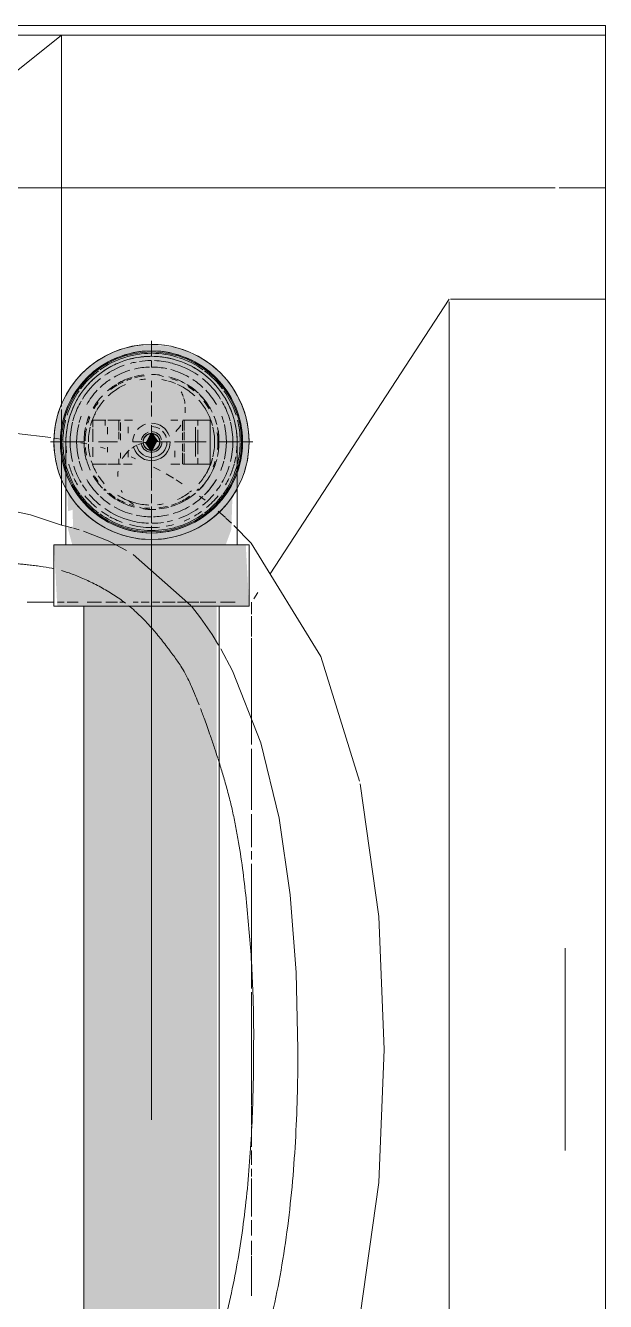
# Model space of a CAD drawing. Header units: millimetres. Extents: x -4000 to 187956, y -58990 to 162485.
# Drawn here: x 12118.9 to 12262.2, y 139237.7 to 139553 of the extents above; entities that cross this region are included whole.
import ezdxf

# ---------------------------------------------------------------- set-up
doc = ezdxf.new("R2010")
doc.units = ezdxf.units.MM
doc.linetypes.add('Dash 1_16_', pattern=[317.5, 158.75, -158.75])
for name, color, linetype, lineweight in [('F-SPRN', 3, 'Continuous', 9), ('P-PIPE', 3, 'Continuous', 9), ('P-PIPE-CNTR', 3, 'Continuous', 9), ('P-SANR-FIXT', 6, 'Continuous', 9)]:
    doc.layers.add(name, color=color, linetype=linetype, lineweight=lineweight)

# ---------------------------------------------------------------- blocks, each defined once
blk = doc.blocks.new('WCPan-SquattingPan-Vitra-ArkitektSeries-5952 - CMPX502N-V827-FFS - TANG 1')
at = {"layer": 'P-SANR-FIXT', "color": 252}
for p, q in [((-212.88, 212.38), (-252.96, 212.38)), ((-212.88, 200.95), (-212.88, 212.38)), ((-212.88, 212.38), (-185.38, 212.38)), ((-185.38, 212.38), (-185.38, 174.12)), ((-23.55, 212.38), (-185.38, 212.38)), ((25, 212.38), (-25, 212.38)), ((25, 212.38), (-25, 212.38)), ((185.5, 212.38), (25, 212.38)), ((-25, 202.38), (25, 202.38)), ((-25, 202.38), (25, 202.38)), ((-212.88, 38.12), (-212.88, 199.94)), ((-185.38, 173.73), (-117.46, 129.49)), ((134.88, 173.73), (-184.71, 173.73)), ((-12.54, 124.95), (10.49, 124.95)), ((33.54, 124.95), (36.64, 124.95)), ((59.11, 124.95), (60.87, 124.95)), ((-110.49, 76.1), (-110.49, 69.46))]:
    blk.add_line(p, q, dxfattribs=at)
at = {"layer": 'P-SANR-FIXT', "color": 250}
for p, q in [((-252.96, 212.38), (-250.56, 212.38)), ((-252.96, 212.38), (-252.96, -390.25)), ((250.56, 212.38), (-250.56, 212.38)), ((-250.56, 212.38), (-250.56, 77.95)), ((-129.18, 79.39), (-129.51, 77.95)), ((-238.61, 63.05), (-250.56, 77.95)), ((-250.56, 77.95), (-250.56, -314.32)), ((-250.56, 77.95), (-158.8, 77.95)), ((-141.37, 77.95), (-129.51, 77.95))]:
    blk.add_line(p, q, dxfattribs=at)
at = {"layer": 'P-SANR-FIXT', "color": 253}
for p, q in [((25, 212.38), (-23.55, 212.38)), ((-112.87, 126.5), (-111.36, 125.51)), ((-110.49, 124.95), (-107.53, 124.95)), ((-107.06, 124.95), (-102.01, 124.95)), ((-101.59, 124.95), (-75.34, 124.95)), ((-74.25, 124.95), (-59.19, 124.95)), ((-58.16, 124.95), (-49.94, 124.95)), ((-49.02, 124.95), (-46.95, 124.95)), ((-45.86, 124.95), (-15.07, 124.95)), ((-14.16, 124.95), (-12.54, 124.95)), ((10.49, 124.95), (13.84, 124.95)), ((14.05, 124.95), (18.61, 124.95)), ((19.02, 124.95), (24.06, 124.95)), ((24.95, 124.95), (28.47, 124.95)), ((29.53, 124.95), (31.4, 124.95)), ((31.85, 124.95), (33.54, 124.95)), ((36.64, 124.95), (41.26, 124.95)), ((42.18, 124.95), (45.98, 124.95)), ((47.25, 124.95), (50.8, 124.95)), ((51.1, 124.95), (52.91, 124.95)), ((52.97, 124.95), (59.11, 124.95)), ((-110.49, 120.85), (-110.49, 117.27)), ((-110.49, 116.09), (-110.49, 112.27)), ((-110.49, 111.9), (-110.49, 109))]:
    blk.add_line(p, q, dxfattribs=at)
at = {"layer": 'P-SANR-FIXT', "color": 25}
for p, q in [((-131.27, 118.61), (-130.02, 119.95)), ((-132.99, 116.67), (-131.4, 118.46))]:
    blk.add_line(p, q, dxfattribs=at)
at = {"layer": 'P-SANR-FIXT', "color": 16}
for p, q in [((-99.9, 116.8), (-102.53, 115.17)), ((-102.55, 115.16), (-106.61, 112.34)), ((-106.61, 112.34), (-109.54, 110.05)), ((-109.64, 109.96), (-122.31, 95.64)), ((-123.27, 94.05), (-125.42, 89.97)), ((-125.46, 89.89), (-128.04, 83.37)), ((-128.37, 82.34), (-128.78, 80.9)), ((-128.85, 80.64), (-129.18, 79.39)), ((-158.1, 77.95), (-151.86, 77.95)), ((-147.67, 77.95), (-141.37, 77.95))]:
    blk.add_line(p, q, dxfattribs=at)
at = {"layer": 'P-SANR-FIXT', "color": 1}
for p, q in [((-136.68, 112.1), (-135.66, 113.43)), ((-140.7, 106.28), (-139.75, 107.76)), ((-142.19, 103.82), (-141.13, 105.6)), ((-143.87, 100.73), (-143.01, 102.35)), ((-146.36, 95.18), (-145.91, 96.29)), ((-148.77, 87.6), (-148.45, 88.77)), ((-149.89, 82.73), (-149.59, 84.19))]:
    blk.add_line(p, q, dxfattribs=at)
at = {"layer": 'P-SANR-FIXT', "color": 9}
for p, q in [((-110.49, 108.75), (-110.49, 106.65)), ((-110.49, 106.06), (-110.49, 102.94)), ((-110.49, 102.26), (-110.49, 100.47)), ((-110.49, 99.61), (-110.49, 97.69)), ((-110.49, 96.94), (-110.49, 95.68))]:
    blk.add_line(p, q, dxfattribs=at)
at = {"layer": 'P-SANR-FIXT', "color": 243}
for p, q in [((-110.49, 93.56), (-110.49, 92.35)), ((-110.49, 91.84), (-110.49, 88.92)), ((-110.49, 87.84), (-110.49, 84.31)), ((-110.49, 82.06), (-110.49, 79.33)), ((-151.01, 76.34), (-150.72, 78.25)), ((-110.49, 78.62), (-110.49, 76.98))]:
    blk.add_line(p, q, dxfattribs=at)
at = {"layer": 'P-SANR-FIXT', "color": 12}
for p, q in [((-151.86, 77.95), (-150.08, 77.95)), ((-149.69, 77.95), (-148.3, 77.95))]:
    blk.add_line(p, q, dxfattribs=at)
at = {"layer": 'P-SANR-FIXT', "color": 252, "flags": 128}
for points in [[(-65.64, 151.75), (-32.88, 156.4), (0, 157.68)], [(0, 157.68), (32.87, 156.4), (65.64, 151.75), (97.11, 142.05), (125.05, 124.81), (132.04, 117.75)], [(-129.45, 120.55), (-125.05, 124.81), (-97.11, 142.05), (-66.3, 151.6)], [(-151.63, 38.12), (-152.19, 66.81), (-151.16, 75.32)]]:
    blk.add_lwpolyline(points, dxfattribs=at)
at = {"layer": 'P-SANR-FIXT', "color": 250, "flags": 128}
for points in [[(0, 136.38), (-19.05, 135.95), (-38.22, 134.5), (-57.15, 131.73), (-75.73, 127.21), (-93.56, 120.23), (-98.98, 117.34)], [(-129.51, 77.95), (-132.07, 70.29), (-133.65, 63.06)]]:
    blk.add_lwpolyline(points, dxfattribs=at)
at = {"layer": 'P-SANR-FIXT', "color": 250}
for points, knots in [([(98.79, 117.45), (97.86, 117.99), (93.7, 120.28), (86.05, 123.75), (75.88, 127.3), (65.19, 130.16), (54.55, 132.3), (43.7, 133.93), (32.53, 135.12), (17.68, 136.15), (6.8, 136.38), (0, 136.38)], [0.3361599, 0.3361599, 0.3361599, 0.3361599, 0.3571429, 0.4285714, 0.5, 0.5714286, 0.6428571, 0.7142857, 0.7857143, 0.8571429, 1, 1, 1, 1]), ([(-70.01, 117.21), (-68.94, 117.53), (-66.6, 118.24), (-62.99, 119.24), (-59.33, 120.14), (-55.74, 120.91), (-50.87, 121.81), (-44.72, 122.74), (-37.27, 123.6), (-29.83, 124.31), (-22.41, 124.89), (-12.48, 125.39), (-5, 125.49), (0, 125.43)], [-0.1121353, -0.1121353, -0.1121353, -0.1121353, -0.1071429, -0.1011905, -0.0952381, -0.0892857, -0.0833333, -0.0714286, -0.0595238, -0.047619, -0.0357143, -0.0238095, 0, 0, 0, 0]), ([(0, 125.43), (5.34, 125.43), (13.8, 125.28), (25.48, 124.65), (34.36, 123.93), (43.13, 122.93), (51.71, 121.64), (60.17, 120.01), (66.54, 118.46), (70.05, 117.47), (70.81, 117.25)], [0, 0, 0, 0, 0.0294118, 0.0441176, 0.0588235, 0.0735294, 0.0882353, 0.1029412, 0.1176471, 0.121678, 0.121678, 0.121678, 0.121678]), ([(116.14, 83.92), (116.29, 83.58), (116.97, 81.95), (117.97, 79.09), (118.88, 75.48), (119.45, 72.3), (119.77, 69.47), (119.93, 66.83), (119.98, 64.71), (119.99, 63.03), (119.99, 62.01), (119.98, 61.16), (119.97, 60.06), (119.93, 58.25), (119.86, 55.26), (119.75, 51.42), (119.64, 47.54), (119.53, 44.03), (119.42, 40.71), (119.29, 36.98), (119.11, 31.92), (118.92, 26.93), (118.73, 22.47), (118.58, 19.03), (118.44, 16.16), (118.31, 13.45), (118.19, 10.96), (118.07, 8.66), (117.96, 6.69), (117.85, 4.57), (117.69, 1.79), (117.49, -1.72), (117.23, -5.98), (116.95, -10.31), (116.66, -14.74), (116.26, -20.61), (115.51, -30.84), (114.35, -45.2), (112.27, -68.07), (109.21, -96.69), (105.5, -125.36), (102.12, -148.02), (99.36, -165), (96.36, -181.94), (93.51, -196.84), (91.28, -207.81), (89.79, -214.88), (88.65, -220.17), (87.48, -225.47), (86.49, -229.85), (85.66, -233.44), (84.91, -236.67), (84.11, -240.05), (83.22, -243.76), (82.25, -247.78), (81.22, -251.94), (80.18, -256.07), (79.26, -259.65), (78.18, -263.8), (76.91, -268.61), (75.82, -272.63), (74.96, -275.78), (74.1, -278.92), (73.15, -282.36), (72.21, -285.67), (71.41, -288.37), (70.37, -291.52), (69.25, -294.43), (68.05, -296.98), (67.13, -298.69), (66.09, -300.32), (64.44, -302.55), (61.91, -305.27), (58.14, -308.26), (54.39, -310.43), (51.04, -311.95), (47.42, -313.32), (42.84, -314.6), (38.33, -315.36), (34.88, -315.75), (31.62, -316.04), (27.15, -316.34), (22.37, -316.52), (18.42, -316.6), (14.39, -316.65), (9.97, -316.64), (5.12, -316.57), (1.82, -316.53), (0, -316.53)], [0.2186412, 0.2186412, 0.2186412, 0.2186412, 0.2205882, 0.2279412, 0.2352941, 0.2426471, 0.25, 0.2573529, 0.2647059, 0.2683824, 0.2720588, 0.2738971, 0.2757353, 0.2794118, 0.2830882, 0.2867647, 0.2904412, 0.2922794, 0.2941176, 0.2977941, 0.3014706, 0.3088235, 0.3161765, 0.3235294, 0.3308824, 0.3382353, 0.3455882, 0.3492647, 0.3529412, 0.3566176, 0.3602941, 0.3676471, 0.375, 0.3823529, 0.3897059, 0.3970588, 0.4117647, 0.4411765, 0.4705882, 0.5294118, 0.5882353, 0.6176471, 0.6470588, 0.6764706, 0.7058824, 0.7242647, 0.7334559, 0.7426471, 0.7518382, 0.7610294, 0.765625, 0.7702206, 0.7794118, 0.7886029, 0.7977941, 0.8069853, 0.8115809, 0.8161765, 0.8207721, 0.8253676, 0.8299632, 0.832261, 0.8345588, 0.8391544, 0.84375, 0.8483456, 0.8529412, 0.8621324, 0.8667279, 0.8713235, 0.8759191, 0.8805147, 0.8897059, 0.8988971, 0.9080882, 0.9126838, 0.9172794, 0.9264706, 0.9356618, 0.9402574, 0.9448529, 0.9540441, 0.9632353, 0.9678309, 0.9724265, 0.9816176, 0.9908088, 1, 1, 1, 1]), ([(0, -316.53), (-2.57, -316.65), (-6.63, -316.75), (-12.49, -316.73), (-17.03, -316.62), (-22.03, -316.49), (-27.44, -316.33), (-31.89, -316.08), (-35.25, -315.76), (-37.21, -315.49), (-38.69, -315.25), (-40.15, -315), (-42.63, -314.54), (-45.97, -313.77), (-49.1, -312.78), (-51.51, -311.78), (-53.28, -310.94), (-55.05, -309.93), (-57.41, -308.36), (-60.28, -306.11), (-62.85, -303.76), (-64.39, -302.23), (-65.18, -301.4), (-65.73, -300.82), (-66.22, -300.25), (-66.81, -299.51), (-67.67, -298.23), (-68.35, -296.82), (-68.87, -295.48), (-69.15, -294.67), (-69.37, -294.04), (-69.54, -293.58), (-69.69, -293.2), (-69.81, -292.91), (-69.94, -292.61), (-70.09, -292.26), (-70.31, -291.73), (-70.54, -291.12), (-70.78, -290.45), (-70.99, -289.81), (-71.19, -289.15), (-71.39, -288.44), (-71.61, -287.68), (-71.89, -286.73), (-72.14, -285.92), (-72.3, -285.45), (-72.45, -285.02), (-72.63, -284.48), (-72.87, -283.64), (-73.24, -282.3), (-73.68, -280.62), (-74.15, -278.85), (-74.56, -277.26), (-75.02, -275.49), (-75.69, -273.02), (-77.01, -268.32), (-79.26, -260.33), (-81.89, -250.19), (-84.17, -240.47), (-85.92, -232.4), (-87.84, -223.11), (-90.01, -212.53), (-92.31, -201.03), (-94.68, -188.88), (-97.05, -176.38), (-99.34, -163.8), (-101.12, -153.5), (-102.43, -145.49), (-103.34, -139.7), (-104.2, -133.91), (-105.33, -125.94), (-106.67, -115.71), (-108.18, -103.26), (-110.06, -86.83), (-112.11, -67.27), (-114.14, -47.68), (-115.47, -34.04), (-116.07, -25.77), (-116.42, -20.03), (-116.64, -15.92), (-116.84, -12.43), (-117.01, -9.49), (-117.15, -7.15), (-117.31, -4.76), (-117.5, -1.64), (-117.72, 2.21), (-117.96, 6.71), (-118.26, 12.58), (-118.59, 19.7), (-118.95, 27.84), (-119.28, 36.03), (-119.56, 44.17), (-119.79, 51.56), (-119.92, 57.74), (-120.01, 61.98), (-120.06, 64.86), (-120, 66.8), (-119.87, 68.43), (-119.72, 69.84), (-119.54, 71.34), (-119.29, 73.25), (-119.03, 74.82), (-118.79, 75.93), (-118.76, 76.09)], [-1, -1, -1, -1, -0.9761905, -0.9642857, -0.952381, -0.9404762, -0.9285714, -0.9166667, -0.9107143, -0.9047619, -0.9017857, -0.8988095, -0.8928571, -0.8809524, -0.8690476, -0.8630952, -0.8571429, -0.8511905, -0.8452381, -0.8333333, -0.8214286, -0.8154762, -0.8125, -0.8095238, -0.8065476, -0.8035714, -0.797619, -0.7857143, -0.7797619, -0.7738095, -0.7708333, -0.7678571, -0.764881, -0.7633929, -0.7619048, -0.7589286, -0.7559524, -0.75, -0.7440476, -0.7380952, -0.7321429, -0.7261905, -0.7202381, -0.7142857, -0.7083333, -0.702381, -0.6964286, -0.6904762, -0.6845238, -0.6785714, -0.672619, -0.6696429, -0.6666667, -0.6636905, -0.6607143, -0.6547619, -0.6428571, -0.6309524, -0.625, -0.6190476, -0.6130952, -0.6071429, -0.6011905, -0.5952381, -0.5892857, -0.5833333, -0.577381, -0.5744048, -0.5714286, -0.5684524, -0.5654762, -0.5595238, -0.5535714, -0.547619, -0.5357143, -0.5238095, -0.5119048, -0.5, -0.4940476, -0.4880952, -0.4821429, -0.4791667, -0.4761905, -0.4732143, -0.4702381, -0.4642857, -0.4583333, -0.452381, -0.4404762, -0.4285714, -0.4166667, -0.4047619, -0.3928571, -0.3809524, -0.3690476, -0.3571429, -0.3452381, -0.3392857, -0.3333333, -0.327381, -0.3214286, -0.3095238, -0.3074366, -0.3074366, -0.3074366, -0.3074366])]:
    blk.add_open_spline(points, degree=3, knots=knots, dxfattribs=at)
at = {"layer": 'P-SANR-FIXT', "color": 16}
for points in [[(-71.9, 116.61), (-71.27, 116.81), (-70.64, 117.01), (-70.01, 117.21)], [(-109.63, 94.56), (-109.21, 95.09), (-108.76, 95.6), (-108.31, 96.1)], [(-117.17, 81.34), (-116.78, 82.34), (-115.87, 84.42), (-114.24, 87.67), (-112.35, 90.87), (-110.97, 92.85), (-110.24, 93.79)]]:
    blk.add_open_spline(points, degree=3, dxfattribs=at)
for points, knots in [([(-84.19, 112.32), (-83.32, 112.65), (-81.19, 113.44), (-78.86, 114.28), (-77.49, 114.75)], [-0.13614936, -0.13614936, -0.13614936, -0.13614936, -0.13095238, -0.12411009, -0.12411009, -0.12411009, -0.12411009]), ([(-77.39, 114.79), (-76.41, 115.13), (-74.63, 115.73), (-72.81, 116.32), (-72.01, 116.58)], [-0.123935676, -0.123935676, -0.123935676, -0.123935676, -0.119047619, -0.115263313, -0.115263313, -0.115263313, -0.115263313]), ([(-92.84, 108.54), (-92.44, 108.76), (-90.9, 109.56), (-88.45, 110.65), (-85.92, 111.65), (-85.15, 111.95)], [-0.15922178, -0.15922178, -0.15922178, -0.15922178, -0.1547619, -0.14285714, -0.13810418, -0.13810418, -0.13810418, -0.13810418]), ([(-98.64, 104.64), (-98.58, 104.68), (-98.09, 105.06), (-96.78, 106.05), (-95.07, 107.25), (-93.53, 108.17), (-92.88, 108.52)], [-0.18532485, -0.18532485, -0.18532485, -0.18532485, -0.18452381, -0.17857143, -0.16666667, -0.15939673, -0.15939673, -0.15939673, -0.15939673]), ([(-103.81, 100.51), (-103.43, 100.84), (-102.58, 101.57), (-101.25, 102.65), (-100.05, 103.57), (-99.19, 104.22), (-98.82, 104.51), (-98.67, 104.62)], [-0.2073541, -0.2073541, -0.2073541, -0.2073541, -0.20238095, -0.19642857, -0.19047619, -0.1875, -0.18544074, -0.18544074, -0.18544074, -0.18544074]), ([(-108.31, 96.11), (-108.18, 96.24), (-107.25, 97.26), (-105.77, 98.75), (-104.35, 100.04), (-103.82, 100.5)], [-0.22803522, -0.22803522, -0.22803522, -0.22803522, -0.22619048, -0.21428571, -0.20740067, -0.20740067, -0.20740067, -0.20740067]), ([(-118.3, 77.96), (-118.26, 78.11), (-117.94, 79.22), (-117.56, 80.34), (-117.17, 81.34)], [-0.299573, -0.299573, -0.299573, -0.299573, -0.29761905, -0.28571429, -0.28571429, -0.28571429, -0.28571429])]:
    blk.add_open_spline(points, degree=3, knots=knots, dxfattribs=at)
blk = doc.blocks.new('CMF2_NHAXUONG_A_rvt-1-FFS - TANG 1')
at = {"layer": 'P-SANR-FIXT', "color": 250, "lineweight": 9, "rotation": 269.9999999999997}
blk.add_blockref('WCPan-SquattingPan-Vitra-ArkitektSeries-5952 - CMPX502N-V827-FFS - TANG 1', (12049.79, 139300.01), dxfattribs=at)
blk = doc.blocks.new('Sprinkler_Up - DN20-V1029-FFS - TANG 1')
at = {"layer": 'F-SPRN', "transparency": 33554534}
for points in [[(-22.24, 0), (-3.89, 0.74), (-1.73, 2.89), (-1.16, 3.47), (-0.58, 4.05), (0.58, 4.05), (1.16, 3.47), (1.73, 2.89), (4.63, 0), (22.24, 0), (17.99, 13.07), (6.87, 21.15), (-6.87, 21.15), (-17.99, 13.07), (-20.54, 5.23)], [(0, -16.67), (4.31, -16.1), (11.79, -11.79), (16.1, -4.31), (14.96, 6.29), (11.79, 11.79), (8.33, 14.44), (0, 16.67), (-4.31, 16.1), (-11.79, 11.79), (-16.1, 4.31), (-16.1, -4.31), (-11.57, -11.96), (-8.33, -14.44)], [(0, -15.6), (7.8, -13.51), (13.51, -7.8), (15.07, -4.04), (14.14, 6.29), (13.51, 7.8), (7.8, 13.51), (0, 15.6), (-7.8, 13.51), (-11.03, 11.03), (-15.07, 4.04), (-15.07, -4.04), (-9.83, -11.96), (-7.8, -13.51)], [(-10.9, -5.48), (-10.9, 5.4), (-14.51, 5.4), (-14.51, -5.48)], [(-10.9, -5.48), (-7.66, -5.48), (-8.37, 5.4), (-10.9, 5.4)], [(0, -5.48), (0, 5.4), (-7.66, 5.4), (-7.66, -5.48)], [(0, 0), (5.71, 0), (2.85, 4.94), (-2.85, 4.94), (-5.71, 0)], [(-4.63, 0), (4.63, 0), (0, 4.63)], [(7.66, -5.48), (7.66, 5.4), (0, 5.4), (0, -5.48)], [(7.66, -5.48), (10.9, -5.48), (10.9, 5.4), (7.66, 5.4)], [(14.51, -5.48), (14.51, 5.4), (10.9, 5.4), (10.9, -5.48)], [(0, -21.15), (6.87, -21.15), (18.36, -11.96), (22.24, 0), (3.89, -0.74), (1.73, -2.89), (1.16, -3.47), (0.58, -4.05), (-0.58, -4.05), (-1.16, -3.47), (-1.73, -2.89), (-4.63, 0), (-22.24, 0), (-17.99, -13.07), (-6.87, -21.15)], [(2.85, -4.94), (5.71, 0), (-5.71, 0), (-2.85, -4.94)], [(0, -4.63), (4.63, 0), (-4.63, 0)], [(0, -2.56), (1.34, 0), (-1.82, 0)], [(-1.34, 0), (1.82, 0), (0, 2.56)]]:
    blk.add_hatch(color=1, dxfattribs=at).paths.add_polyline_path(points)
at = {"layer": 'F-SPRN', "color": 1}
for p, q in [((-11.46, 5.4), (-14.51, 5.4)), ((-14.51, 5.4), (-11.26, 5.4)), ((-14.51, 5.4), (-14.51, 3.68)), ((-14.51, 3.25), (-14.51, 0)), ((-11.46, 5.4), (-11.46, 4.02)), ((-10.9, 1.94), (-10.9, 3.61)), ((-10.82, 5.4), (-8.37, 5.4)), ((-8.08, 5.4), (-10.82, 5.4)), ((-8.37, 5.4), (-7.66, 5.4)), ((-8.08, 5.4), (-8.08, 2.85)), ((-7.66, 4.78), (-7.66, 2.73)), ((-7.66, 4.78), (-7.66, 2.73)), ((-6.7, 5.4), (-4.74, 5.4)), ((-5.75, 3.75), (-5.75, 2.2)), ((4.74, 5.4), (6.52, 5.4)), ((7.66, 5.2), (7.66, 2.73)), ((7.66, 5.2), (7.66, 2.73)), ((7.74, 5.4), (10.82, 5.4)), ((10.82, 5.4), (8.08, 5.4)), ((8.08, 5.4), (8.08, 2.85)), ((10.9, 5.4), (14.51, 5.4)), ((10.9, 3.61), (10.9, 0.2)), ((14.51, 5.4), (11.46, 5.4)), ((11.46, 5.4), (11.46, 4.02)), ((14.51, 5.4), (14.51, -5.48)), ((-8.08, 2.46), (-8.08, 0.66)), ((-7.66, 2.09), (-7.66, 0.47)), ((-7.66, 2.09), (-7.66, 0.47)), ((-2.08, 0.04), (-2.08, 0)), ((-2.08, 0), (-2.08, -0.08)), ((-1.74, 1.14), (-1.78, 1.07)), ((-1.69, 1.21), (-1.74, 1.14)), ((-1.64, 1.28), (-1.69, 1.21)), ((-1.35, 1.58), (-1.41, 1.52)), ((-0.55, 2), (-0.63, 1.98)), ((-0.47, 2.02), (-0.55, 2)), ((-0.23, 2.06), (-0.31, 2.05)), ((0.02, 2.08), (-0.06, 2.08)), ((0.98, 1.83), (0.9, 1.87)), ((1.05, 1.79), (0.98, 1.83)), ((2.08, 0), (2.08, 0.08)), ((2.08, -0.04), (2.08, 0)), ((7.66, 2.28), (7.66, 0.45)), ((7.66, 2.28), (7.66, 0.45)), ((8.08, 2.46), (8.08, 0.42)), ((11.46, 3.01), (11.46, 0.16)), ((-14.51, -1.31), (-14.51, -3.68)), ((-10.9, -2.56), (-10.9, -1.31)), ((-7.66, -2.73), (-7.66, -3.99)), ((-7.66, -2.73), (-7.66, -3.99)), ((-5.75, -2.33), (-5.75, -3.75)), ((-0.02, -2.08), (0.06, -2.08)), ((5.75, -2.2), (5.75, -3.75)), ((7.66, -0.45), (7.66, -2.28)), ((7.66, -0.45), (7.66, -2.28)), ((7.66, -2.73), (7.66, -5.41)), ((7.66, -2.73), (7.66, -5.41)), ((8.08, -0.42), (8.08, -2.46)), ((8.08, -2.85), (8.08, -5.48)), ((10.9, -0.2), (10.9, -3.61)), ((11.46, -0.16), (11.46, -3.01)), ((-11.13, -5.48), (-14.51, -5.48)), ((-14.51, -5.48), (-11.46, -5.48)), ((-10.81, -5.48), (-8.08, -5.48)), ((-7.66, -5.48), (-10.81, -5.48)), ((-8.08, -4.19), (-8.08, -5.48)), ((-6.96, -5.48), (-5.75, -5.48)), ((-4.8, -5.48), (-6.96, -5.48)), ((6.96, -5.48), (4.8, -5.48)), ((5.75, -5.48), (6.96, -5.48)), ((10.81, -5.48), (7.74, -5.48)), ((8.08, -5.48), (10.81, -5.48)), ((14.51, -5.48), (10.9, -5.48)), ((11.46, -4.02), (11.46, -5.48)), ((11.46, -5.48), (14.51, -5.48))]:
    blk.add_line(p, q, dxfattribs=at)
at = {"layer": 'F-SPRN', "color": 1, "flags": 128}
for points in [[(-2.01, 0.54), (-2.03, 0.46), (-2.04, 0.38), (-2.06, 0.29), (-2.07, 0.21), (-2.07, 0.13), (-2.08, 0.04)], [(-1.96, 0.7), (-1.98, 0.62), (-2.01, 0.54)], [(-1.9, 0.85), (-1.93, 0.77), (-1.96, 0.7)], [(-1.78, 1.07), (-1.82, 1), (-1.86, 0.93), (-1.9, 0.85)], [(-1.53, 1.4), (-1.59, 1.34), (-1.64, 1.28)], [(-1.41, 1.52), (-1.47, 1.46), (-1.53, 1.4)], [(-1.08, 1.77), (-1.15, 1.73), (-1.22, 1.68), (-1.29, 1.63), (-1.35, 1.58)], [(-0.94, 1.85), (-1.01, 1.81), (-1.08, 1.77)], [(-0.63, 1.98), (-0.71, 1.95), (-0.79, 1.92), (-0.86, 1.89), (-0.94, 1.85)], [(-0.31, 2.05), (-0.39, 2.04), (-0.47, 2.02)], [(-0.06, 2.08), (-0.14, 2.07), (-0.23, 2.06)], [(0.27, 2.06), (0.19, 2.07), (0.11, 2.07), (0.02, 2.08)], [(0.52, 2.01), (0.43, 2.03), (0.35, 2.05), (0.27, 2.06)], [(0.9, 1.87), (0.83, 1.9), (0.75, 1.94), (0.67, 1.96), (0.6, 1.99), (0.52, 2.01)], [(1.32, 1.6), (1.26, 1.65), (1.19, 1.7), (1.12, 1.75), (1.05, 1.79)], [(1.56, 1.37), (1.51, 1.43), (1.45, 1.49), (1.39, 1.55), (1.32, 1.6)], [(2.08, 0.08), (2.07, 0.17), (2.06, 0.25), (2.05, 0.33), (2.04, 0.41), (2.02, 0.49), (2, 0.57), (1.97, 0.65), (1.94, 0.73), (1.91, 0.81), (1.88, 0.88), (1.84, 0.96), (1.8, 1.03), (1.76, 1.1), (1.71, 1.17), (1.67, 1.24), (1.62, 1.31), (1.56, 1.37)], [(-2.08, -0.08), (-2.07, -0.17), (-2.06, -0.25), (-2.05, -0.33)], [(-2.05, -0.33), (-2.04, -0.41), (-2.02, -0.49), (-2, -0.57), (-1.97, -0.65), (-1.94, -0.73), (-1.91, -0.81), (-1.88, -0.88), (-1.84, -0.96), (-1.8, -1.03), (-1.76, -1.1), (-1.71, -1.17), (-1.67, -1.24), (-1.62, -1.31), (-1.56, -1.37), (-1.51, -1.43), (-1.45, -1.49), (-1.39, -1.55), (-1.32, -1.6), (-1.26, -1.65), (-1.19, -1.7), (-1.12, -1.75), (-1.05, -1.79), (-0.98, -1.83), (-0.9, -1.87), (-0.83, -1.9), (-0.75, -1.94), (-0.67, -1.96), (-0.6, -1.99), (-0.52, -2.01), (-0.43, -2.03), (-0.35, -2.05), (-0.27, -2.06), (-0.19, -2.07), (-0.11, -2.07), (-0.02, -2.08)], [(0.06, -2.08), (0.14, -2.07), (0.23, -2.06), (0.31, -2.05), (0.39, -2.04), (0.47, -2.02), (0.55, -2), (0.63, -1.98), (0.71, -1.95), (0.79, -1.92), (0.86, -1.89), (0.94, -1.85), (1.01, -1.81), (1.08, -1.77), (1.15, -1.73), (1.22, -1.68), (1.29, -1.63), (1.35, -1.58), (1.41, -1.52), (1.47, -1.46), (1.53, -1.4), (1.59, -1.34), (1.64, -1.28), (1.69, -1.21), (1.74, -1.14), (1.78, -1.07), (1.82, -1), (1.86, -0.93), (1.9, -0.85), (1.93, -0.77), (1.96, -0.7), (1.98, -0.62), (2.01, -0.54), (2.03, -0.46), (2.04, -0.38), (2.06, -0.29), (2.07, -0.21), (2.07, -0.13), (2.08, -0.04)]]:
    blk.add_lwpolyline(points, dxfattribs=at)
at = {"layer": 'F-SPRN', "color": 1}
for radius, start, end in [(22.24, 360, 180), (21.9, 108.2621, 125.7507), (21.9, 99.348, 107.901), (21.9, 90.145, 98.8503), (21.9, 72.5583, 89.4624), (21.9, 54.2493, 71.7379), (21.9, 126.6942, 143.2701), (16.67, 106.5995, 120), (16.67, 106.5995, 120), (16.67, 96.4143, 105), (16.67, 96.4143, 105), (16.67, 83.0684, 90), (16.67, 83.0684, 90), (16.67, 60, 75), (16.67, 60, 75), (21.9, 36.7299, 53.3058), (21.9, 144.7698, 162.401), (16.67, 121.4181, 130.5751), (16.67, 121.4181, 130.5751), (15.6, 120.5262, 133.2078), (15.6, 120.5262, 133.2078), (15.6, 114.4363, 119.9813), (15.6, 114.4363, 119.9813), (15.6, 95.5762, 100.6843), (15.6, 95.5762, 100.6843), (15.6, 75.573, 80.5892), (15.6, 75.573, 80.5892), (15.6, 67.5614, 74.5481), (15.6, 67.5614, 74.5481), (15.6, 60.0187, 65.5637), (15.6, 60.0187, 65.5637), (15.6, 46.7922, 60), (15.6, 46.7922, 60), (16.67, 49.4249, 58.5819), (16.67, 49.4249, 58.5819), (21.9, 17.599, 35.2302), (16.67, 136.7213, 149.931), (16.67, 136.7213, 149.931), (15.6, 138.4214, 150), (15.6, 138.4214, 150), (15.6, 30, 41.5786), (15.6, 30, 41.5786), (16.67, 30, 43.2787), (16.67, 30, 43.2787), (16.67, 157.6142, 164.9693), (16.67, 157.6142, 164.9693), (15.6, 150.9409, 156.0102), (15.6, 150.9409, 156.0102), (15.6, 23.9898, 29.5646), (15.6, 23.9898, 29.5646), (16.67, 15, 22.3858), (16.67, 15, 22.3858), (21.9, 165.6773, 179.2615), (16.67, 167.6802, 180), (16.67, 167.6802, 180), (15.6, 166.4265, 180), (15.6, 166.4265, 180), (15.6, 156.3845, 165), (15.6, 156.3845, 165), (4.63, 109.0192, 138.2703), (4.63, 109.0192, 138.2703), (4.63, 17.9592, 90), (4.63, 17.9592, 90), (3.81, 57.0577, 90), (15.6, 15, 23.6155), (15.6, 15, 23.6155), (15.6, 360, 13.6618), (15.6, 0, 13.6618), (16.67, 360, 12.3198), (16.67, 0, 12.3198), (21.9, 0.7385, 14.3227), (4.63, 155.7832, 180), (4.63, 155.7832, 180), (2.56, 109.0192, 168.8278), (2.56, 109.0192, 168.8278), (2.04, 109.0192, 180), (2.56, 14.5599, 90), (2.56, 14.5599, 90), (2.04, 10.4703, 90), (3.81, 16.1605, 43.8358), (22.24, 180, 360), (21.9, 180.7385, 194.3227), (16.67, 180, 192.3198), (16.67, 180, 192.3198), (15.6, 181.9082, 193.6618), (15.6, 181.9082, 193.6618), (4.63, 197.9592, 0), (4.63, 197.9592, 360), (3.81, 196.1605, 360), (2.56, 191.1677, 0), (2.56, 191.1677, 360), (2.04, 190.4703, 0), (15.6, 346.3382, 360), (15.6, 346.3382, 360), (16.67, 347.6802, 360), (16.67, 347.6802, 360), (21.9, 345.6773, 359.2615), (21.9, 195.1849, 213.4323), (16.67, 195.0307, 204.6121), (16.67, 195.0307, 204.6121), (15.6, 197.3339, 209.5646), (15.6, 197.3339, 209.5646), (15.6, 330.4354, 345), (15.6, 330.4354, 336.3845), (15.6, 339.6139, 345), (16.67, 335.3879, 345), (16.67, 335.3879, 345), (21.9, 326.5677, 344.8151), (16.67, 210.069, 223.2787), (16.67, 210.069, 223.2787), (15.6, 212.5472, 221.5786), (15.6, 212.5472, 221.5786), (15.6, 318.4214, 330), (15.6, 318.4214, 330), (16.67, 316.7213, 330), (16.67, 316.7213, 330), (21.9, 213.4323, 216), (16.67, 225, 225.9589), (16.67, 225, 225.9589), (15.6, 300, 306.205), (15.6, 300, 306.205), (15.6, 307.159, 309.4169), (15.6, 307.159, 309.4169), (16.67, 314.0411, 315), (16.67, 314.0411, 315), (21.9, 324, 326.5677), (21.9, 216.7299, 233.3058), (16.67, 229.4249, 238.5819), (16.67, 229.4249, 238.5819), (15.6, 237.3438, 240), (15.6, 237.3438, 240), (16.67, 239.829, 240), (16.67, 239.829, 240), (16.67, 240, 255), (16.67, 240, 255), (15.6, 240.0187, 254.5481), (15.6, 240.0187, 254.5481), (15.6, 255, 267.64), (15.6, 255, 267.64), (15.6, 275.5762, 280.6843), (15.6, 275.5762, 280.6843), (16.67, 286.5995, 310.5751), (16.67, 286.5995, 310.5751), (15.6, 294.4363, 299.9813), (15.6, 294.4363, 299.9813), (21.9, 306.6942, 323.2701), (21.9, 234.2493, 251.7379), (16.67, 263.0684, 270), (16.67, 263.0684, 270), (16.67, 276.4143, 285), (16.67, 276.4143, 285), (21.9, 288.2621, 305.7507), (21.9, 252.5583, 269.4624), (21.9, 270.145, 278.8503), (21.9, 279.348, 287.901)]:
    blk.add_arc((0, 0), radius, start, end, dxfattribs=at)
blk = doc.blocks.new('Steel_Elbow_Threaded_HoaPhat - Standard-V1030-FFS - TANG 1')
at = {"layer": 'P-PIPE', "lineweight": 13, "transparency": 33554534}
for points in [[(12150, 139425.98), (12159.35, 139428.08), (12162.06, 139429.21), (12167.05, 139433.04), (12170.92, 139438.13), (12173.29, 139443.85), (12174.11, 139450.09), (12173.27, 139456.38), (12170.88, 139462.14), (12167.05, 139467.14), (12162.06, 139470.97), (12156.24, 139473.38), (12150, 139474.2), (12143.76, 139473.38), (12137.95, 139470.97), (12132.95, 139467.14), (12129.12, 139462.14), (12126.71, 139456.33), (12125.89, 139450.09), (12126.71, 139443.85), (12129.12, 139438.03), (12132.95, 139433.04), (12141.63, 139427.68), (12143.76, 139426.8)], [(12137.95, 139409.54), (12150, 139409.54), (12150, 139424.66), (12125.89, 139424.66), (12126.71, 139409.54), (12132.95, 139409.54)], [(12156.24, 139409.54), (12174.11, 139409.54), (12173.29, 139424.66), (12150, 139424.66), (12150, 139409.54)]]:
    blk.add_hatch(color=1, dxfattribs=at).paths.add_polyline_path(points)
h = blk.add_hatch(color=1, dxfattribs=at)
h.paths.add_polyline_path([(12133.13, 139434.86), (12130.82, 139438.13), (12131.37, 139435.57)])
h.paths.add_polyline_path([(12139.59, 139424.66), (12150, 139424.66), (12150, 139428.94), (12142.77, 139430.21), (12144.06, 139428.29), (12136.61, 139433.01), (12132.64, 139437.08), (12133.79, 139431.94), (12130.4, 139438.13), (12129.2, 139438.13), (12129.36, 139432.96), (12130.52, 139433.34), (12130.59, 139429.23), (12129.26, 139428.94), (12130.43, 139424.66), (12136.41, 139424.66)])
h = blk.add_hatch(color=1, dxfattribs=at)
h.paths.add_polyline_path([(12157.23, 139430.21), (12159.35, 139429.97), (12155.94, 139428.29)])
h.paths.add_polyline_path([(12150, 139424.66), (12168.32, 139424.66), (12169.73, 139428.46), (12170.03, 139438.13), (12169.14, 139438.13), (12167.86, 139438.13), (12162.77, 139432.58), (12157.23, 139430.21), (12150, 139428.94), (12150, 139427.69)])
h.paths.add_polyline_path([(12165.72, 139433.43), (12166.12, 139435.62), (12168.19, 139436.39)])
at = {"layer": 'P-PIPE', "color": 20, "lineweight": 13}
for p, q in [((12141.56, 139469.48), (12142.34, 139469.8)), ((12142.34, 139469.8), (12143.13, 139470.09)), ((12149.77, 139471.24), (12150, 139471.24)), ((12152.53, 139471.08), (12153.37, 139470.97)), ((12136.53, 139466.39), (12137.19, 139466.91)), ((12137.19, 139466.91), (12137.87, 139467.41)), ((12139.3, 139468.33), (12140.03, 139468.74)), ((12161.24, 139468.01), (12161.94, 139467.54)), ((12133.04, 139462.72), (12133.56, 139463.39)), ((12134.67, 139464.66), (12135.27, 139465.26)), ((12164.57, 139465.42), (12165.17, 139464.82)), ((12166.3, 139463.56), (12166.83, 139462.9)), ((12166.83, 139462.9), (12167.33, 139462.22)), ((12167.33, 139462.22), (12167.8, 139461.51)), ((12167.8, 139461.51), (12168.24, 139460.79)), ((12168.24, 139460.79), (12168.65, 139460.06)), ((12168.65, 139460.06), (12169.04, 139459.3)), ((12169.04, 139459.3), (12169.39, 139458.53)), ((12129, 139452.62), (12129.12, 139453.46)), ((12129.46, 139455.11), (12129.68, 139455.93)), ((12170.26, 139456.15), (12170.49, 139455.34)), ((12170.84, 139453.68), (12170.97, 139452.85)), ((12128.85, 139450.05), (12128.85, 139450.09)), ((12171.12, 139451.16), (12171.15, 139450.32)), ((12171.15, 139450.32), (12171.15, 139450.09)), ((12171.15, 139450.09), (12171.15, 139450.07)), ((12171.15, 139449.58), (12171.15, 139449.36)), ((12171.15, 139449.36), (12171.15, 139449.1)), ((12171.15, 139445.06), (12171.15, 139444.43)), ((12171.15, 139444.43), (12171.15, 139443.78)), ((12171.15, 139443.78), (12171.15, 139443.09)), ((12128.85, 139442.9), (12128.85, 139443.59)), ((12128.85, 139442.18), (12128.85, 139442.9)), ((12128.85, 139439.02), (12128.85, 139439.85)), ((12171.15, 139439.24), (12171.15, 139438.4)), ((12171.15, 139438.4), (12171.15, 139438.13)), ((12125.89, 139424.66), (12125.89, 139409.54)), ((12130.28, 139424.66), (12125.89, 139424.66)), ((12150, 139424.66), (12125.89, 139424.66)), ((12128.85, 139424.66), (12142.77, 139424.66)), ((12130.13, 139424.66), (12131.69, 139424.66)), ((12132.95, 139424.66), (12130.28, 139424.66)), ((12131.69, 139424.66), (12132.75, 139424.66)), ((12133.8, 139424.66), (12136.41, 139424.66)), ((12141.56, 139424.66), (12133.96, 139424.66)), ((12136.41, 139424.66), (12142.77, 139424.66)), ((12143.73, 139424.66), (12150, 139424.66)), ((12143.73, 139424.66), (12150, 139424.66)), ((12150, 139424.66), (12143.76, 139424.66)), ((12156.24, 139424.66), (12150, 139424.66)), ((12174.11, 139424.66), (12150, 139424.66)), ((12150, 139424.66), (12156.28, 139424.66)), ((12150, 139424.66), (12156.28, 139424.66)), ((12157.24, 139424.66), (12159.48, 139424.66)), ((12157.24, 139424.66), (12171.15, 139424.66)), ((12159.42, 139424.66), (12157.28, 139424.66)), ((12166.04, 139424.66), (12160.48, 139424.66)), ((12160.57, 139424.66), (12163.59, 139424.66)), ((12163.6, 139424.66), (12166.2, 139424.66)), ((12168.46, 139424.66), (12167.05, 139424.66)), ((12167.25, 139424.66), (12168.32, 139424.66)), ((12174.11, 139424.66), (12168.46, 139424.66)), ((12174.11, 139409.54), (12174.11, 139424.66)), ((12125.89, 139409.54), (12132.95, 139409.54)), ((12125.89, 139409.54), (12150, 139409.54)), ((12133.79, 139409.54), (12137.95, 139409.54)), ((12138.18, 139409.54), (12141.56, 139409.54)), ((12141.58, 139409.54), (12150, 139409.54)), ((12150, 139409.54), (12161.82, 139409.54)), ((12150, 139409.54), (12174.11, 139409.54)), ((12162.06, 139409.54), (12166.21, 139409.54)), ((12167.05, 139409.54), (12174.11, 139409.54))]:
    blk.add_line(p, q, dxfattribs=at)
at = {"layer": 'P-PIPE', "color": 20, "lineweight": 13, "flags": 128}
for points in [[(12140.03, 139468.74), (12140.79, 139469.12), (12141.56, 139469.48)], [(12143.13, 139470.09), (12143.94, 139470.35), (12144.75, 139470.58)], [(12144.75, 139470.58), (12145.58, 139470.77), (12146.41, 139470.93)], [(12146.41, 139470.93), (12147.24, 139471.06), (12148.08, 139471.15)], [(12148.08, 139471.15), (12148.93, 139471.21), (12149.77, 139471.24)], [(12150, 139471.24), (12150.85, 139471.22), (12151.69, 139471.17), (12152.53, 139471.08)], [(12153.37, 139470.97), (12154.2, 139470.82), (12155.03, 139470.63)], [(12155.03, 139470.63), (12155.85, 139470.41), (12156.65, 139470.16)], [(12156.65, 139470.16), (12157.45, 139469.88), (12158.24, 139469.57), (12159.01, 139469.22), (12159.77, 139468.85)], [(12159.77, 139468.85), (12160.51, 139468.44), (12161.24, 139468.01)], [(12135.27, 139465.26), (12135.89, 139465.84), (12136.53, 139466.39)], [(12137.87, 139467.41), (12138.57, 139467.88), (12139.3, 139468.33)], [(12161.94, 139467.54), (12162.63, 139467.05), (12163.3, 139466.53)], [(12163.3, 139466.53), (12163.95, 139465.99), (12164.57, 139465.42)], [(12132.08, 139461.32), (12132.55, 139462.03), (12133.04, 139462.72)], [(12133.56, 139463.39), (12134.1, 139464.03), (12134.67, 139464.66)], [(12165.17, 139464.82), (12165.75, 139464.2), (12166.3, 139463.56)], [(12129.68, 139455.93), (12129.93, 139456.74), (12130.21, 139457.54), (12130.52, 139458.32), (12130.87, 139459.1), (12131.24, 139459.85)], [(12131.24, 139459.85), (12131.65, 139460.6), (12132.08, 139461.32)], [(12169.39, 139458.53), (12169.71, 139457.75), (12170, 139456.96), (12170.26, 139456.15)], [(12129.12, 139453.46), (12129.27, 139454.29), (12129.46, 139455.11)], [(12170.49, 139455.34), (12170.68, 139454.51), (12170.84, 139453.68)], [(12128.85, 139450.09), (12128.87, 139450.93), (12128.92, 139451.78), (12129, 139452.62)], [(12128.85, 139449.72), (12128.85, 139449.87), (12128.85, 139449.98), (12128.85, 139450.05)], [(12170.97, 139452.85), (12171.06, 139452.01), (12171.12, 139451.16)], [(12171.15, 139450.07), (12171.15, 139450.01), (12171.15, 139449.9), (12171.15, 139449.76), (12171.15, 139449.58)], [(12128.85, 139449.29), (12128.85, 139449.52), (12128.85, 139449.72)], [(12128.85, 139448.36), (12128.85, 139448.71), (12128.85, 139449.02), (12128.85, 139449.29)], [(12128.85, 139447.55), (12128.85, 139447.97), (12128.85, 139448.36)], [(12128.85, 139446.06), (12128.85, 139446.59), (12128.85, 139447.09), (12128.85, 139447.55)], [(12171.15, 139449.1), (12171.15, 139448.8), (12171.15, 139448.46), (12171.15, 139448.08)], [(12171.15, 139448.08), (12171.15, 139447.67), (12171.15, 139447.21)], [(12171.15, 139447.21), (12171.15, 139446.73), (12171.15, 139446.2)], [(12128.85, 139444.89), (12128.85, 139445.49), (12128.85, 139446.06)], [(12128.85, 139443.59), (12128.85, 139444.26), (12128.85, 139444.89)], [(12171.15, 139446.2), (12171.15, 139445.65), (12171.15, 139445.06)], [(12128.85, 139439.85), (12128.85, 139440.65), (12128.85, 139441.43), (12128.85, 139442.18)], [(12171.15, 139443.09), (12171.15, 139442.38), (12171.15, 139441.63), (12171.15, 139440.86), (12171.15, 139440.07), (12171.15, 139439.24)], [(12128.85, 139438.13), (12128.85, 139438.17), (12128.85, 139439.02)], [(12128.85, 139424.66), (12128.85, 139425.68), (12128.85, 139426.69), (12128.85, 139427.71), (12128.85, 139428.71), (12128.85, 139429.71), (12128.85, 139430.71), (12128.85, 139431.69), (12128.85, 139432.66), (12128.85, 139433.62), (12128.85, 139434.56), (12128.85, 139435.49), (12128.85, 139436.4), (12128.85, 139437.3), (12128.85, 139438.13)], [(12171.15, 139438.13), (12171.15, 139437.53), (12171.15, 139436.65), (12171.15, 139435.74), (12171.15, 139434.82), (12171.15, 139433.87), (12171.15, 139432.92), (12171.15, 139431.95), (12171.15, 139430.97), (12171.15, 139429.98), (12171.15, 139428.98), (12171.15, 139427.98), (12171.15, 139426.97), (12171.15, 139425.95), (12171.15, 139424.94), (12171.15, 139424.66)]]:
    blk.add_lwpolyline(points, dxfattribs=at)
at = {"layer": 'P-PIPE', "color": 20, "lineweight": 13}
for radius, start, end in [(24.11, 90, 270), (24.11, 90, 164.8633), (24.11, 330.2583, 90), (24.11, 270, 90), (21.15, 112.9314, 123.6981), (21.15, 99.9303, 104.963), (21.15, 91.1041, 98.9613), (21.15, 75.037, 90), (21.15, 54.2198, 67.6765), (21.15, 130, 141.5729), (21.15, 38.4271, 50), (21.15, 150.0026, 154.1966), (21.15, 25.3748, 29.9974), (24.11, 165, 209.7417), (24.11, 164.8633, 165), (21.15, 154.6252, 162.3991), (21.15, 17.6009, 24.7351), (21.15, 165.7343, 170), (21.15, 10, 14.2657), (21.15, 172.2328, 178.0289), (21.15, 1.9711, 7.7672), (21.15, 181.9562, 187.2796), (21.15, 352.7204, 358.0438), (21.15, 195.0335, 203.6422), (21.15, 336.3578, 344.9665), (21.15, 345.7465, 350), (21.15, 205.3678, 209.9924), (21.15, 330.0076, 334.6322), (24.11, 209.7417, 210), (24.11, 210, 270), (24.11, 270, 330), (24.11, 330, 330.2583), (21.15, 218.9512, 230), (21.15, 310, 321.0488), (21.15, 234.1976, 239.9895), (21.15, 240.7988, 246.408), (21.15, 292.3295, 296.6432), (21.15, 300.0105, 305.8024), (21.15, 246.408, 250), (21.15, 255.0343, 270), (21.15, 270, 275.2662), (21.15, 279.9464, 284.9657)]:
    blk.add_arc((12150, 139450.09), radius, start, end, dxfattribs=at)
blk = doc.blocks.new('Steel_Transition_Threaded_HoaPhat - Standard-V1031-FFS - TANG 1')
at = {"layer": 'P-PIPE', "lineweight": 13, "transparency": 33554534}
h = blk.add_hatch(color=1, dxfattribs=at)
h.paths.add_polyline_path([(12150, 139427.59), (12159.35, 139429.81), (12161.25, 139430.6), (12165.91, 139434.18), (12169.49, 139438.84), (12171.74, 139444.26), (12172.5, 139450.09), (12171.54, 139456.38), (12169.49, 139461.34), (12165.91, 139466), (12161.25, 139469.57), (12155.83, 139471.82), (12150, 139472.59), (12144.18, 139471.82), (12138.75, 139469.57), (12134.09, 139466), (12130.52, 139461.34), (12128.27, 139455.91), (12127.5, 139450.09), (12128.27, 139444.26), (12131.06, 139438.13), (12134.09, 139434.18), (12141.63, 139429.41), (12144.18, 139428.35)])
h.paths.add_polyline_path([(12150, 139429.99), (12141.63, 139431.99), (12139.95, 139432.68), (12134.06, 139438.13), (12132.59, 139440.04), (12130.59, 139444.89), (12129.9, 139450.09), (12131.04, 139456.38), (12132.59, 139460.14), (12135.79, 139464.3), (12139.95, 139467.49), (12144.8, 139469.5), (12150, 139470.19), (12155.2, 139469.5), (12160.05, 139467.49), (12164.21, 139464.3), (12168.96, 139456.38), (12169.42, 139455.29), (12170.1, 139450.09), (12169.42, 139444.89), (12165.95, 139438.13), (12164.21, 139435.87), (12159.35, 139432.39), (12155.2, 139430.67)])
for points in [[(12150, 139429.99), (12150, 139433.69), (12141.8, 139435.88), (12135.8, 139441.89), (12133.6, 139450.09), (12135.8, 139458.29), (12141.8, 139464.29), (12150, 139466.49), (12150, 139470.19), (12144.8, 139469.5), (12139.95, 139467.49), (12135.79, 139464.3), (12131.04, 139456.38), (12130.59, 139455.29), (12129.9, 139450.09), (12130.59, 139444.89), (12134.06, 139438.13), (12135.79, 139435.87), (12141.63, 139431.99), (12144.8, 139430.67)], [(12150, 139429.99), (12159.35, 139432.39), (12160.05, 139432.68), (12165.95, 139438.13), (12167.41, 139440.04), (12169.42, 139444.89), (12170.1, 139450.09), (12168.96, 139456.38), (12167.41, 139460.14), (12164.21, 139464.3), (12160.05, 139467.49), (12155.2, 139469.5), (12150, 139470.19), (12150, 139466.49), (12158.2, 139464.29), (12164.2, 139458.29), (12166.4, 139450.09), (12164.2, 139441.89), (12158.2, 139435.88), (12150, 139433.69)], [(12150, 139431.59), (12154.79, 139432.22), (12159.35, 139434.14), (12163.95, 139438.13), (12166.02, 139440.84), (12167.87, 139445.3), (12168.5, 139450.09), (12167.25, 139456.38), (12166.02, 139459.34), (12163.08, 139463.17), (12159.25, 139466.11), (12154.79, 139467.96), (12150, 139468.59), (12145.21, 139467.96), (12140.75, 139466.11), (12136.92, 139463.17), (12132.76, 139456.38), (12132.13, 139454.88), (12131.5, 139450.09), (12132.13, 139445.3), (12136.06, 139438.13), (12136.92, 139437.01), (12141.63, 139433.7), (12145.21, 139432.22)]]:
    blk.add_hatch(color=1, dxfattribs=at).paths.add_polyline_path(points)
at = {"layer": 'P-PIPE', "color": 20, "lineweight": 13}
for radius, start, end in [(22.5, 90, 210), (22.5, 90, 270), (22.5, 330, 90), (22.5, 270, 90), (20.1, 109.6859, 125.0043), (20.1, 100.9975, 105), (20.1, 90.5246, 98.5089), (20.1, 75.0607, 87.9279), (20.1, 54.9957, 75), (20.1, 128.8856, 148.1553), (18.5, 106.819, 120), (18.5, 106.819, 120), (16.4, 107.4657, 111.9681), (18.5, 91.4353, 103.2046), (18.5, 91.4353, 103.2046), (16.4, 96.2132, 104.6042), (18.5, 78.0986, 90), (18.5, 78.0986, 90), (18.5, 60, 75), (18.5, 60, 75), (16.4, 66.9681, 72.9388), (20.1, 31.8447, 51.1144), (18.5, 136.4297, 150), (18.5, 136.4297, 150), (18.5, 123.4976, 133.2041), (18.5, 123.4976, 133.2041), (16.4, 121.0738, 128.0319), (16.4, 115.1607, 120), (16.4, 50.4733, 56.6389), (18.5, 46.7959, 56.5024), (18.5, 46.7959, 56.5024), (18.5, 30, 43.5703), (18.5, 30, 43.5703), (20.1, 150, 161.6229), (16.4, 143.5463, 150), (16.4, 30, 38.0319), (20.1, 18.3771, 30), (20.1, 161.6229, 165), (18.5, 159.9387, 165), (18.5, 159.9387, 165), (18.5, 15, 20.0613), (18.5, 15, 20.0613), (20.1, 15, 18.3771), (20.1, 166.0499, 193.9501), (18.5, 166.5939, 193.4061), (18.5, 166.5939, 193.4061), (16.4, 168.5467, 178.9063), (16.4, 158.0319, 163.506), (18.5, 346.5939, 13.4061), (18.5, 346.5939, 13.4061), (20.1, 346.0499, 13.9501), (16.4, 353.5463, 8.0319), (16.4, 184.8393, 191.4533), (20.1, 197.2551, 210), (18.5, 195, 202.3768), (18.5, 195, 202.3768), (16.4, 338.0319, 342.8691), (18.5, 337.6232, 345), (18.5, 337.6232, 345), (20.1, 330, 342.7449), (18.5, 210, 225), (18.5, 210, 225), (16.4, 210.6635, 216.4537), (18.5, 315, 330), (18.5, 319.4065, 330), (22.5, 210, 212.2723), (22.5, 212.2723, 270), (20.1, 211.8447, 216.8676), (16.4, 225, 227.0683), (16.4, 230.4733, 236.6389), (22.5, 270, 327.7277), (16.4, 312.9317, 315), (18.5, 315, 319.4065), (20.1, 323.1324, 328.1553), (22.5, 327.7277, 330), (20.1, 220.1323, 231.1144), (18.5, 226.7959, 236.5024), (18.5, 226.7959, 236.5024), (16.4, 239.2327, 240), (16.4, 240, 246.5955), (16.4, 250.3629, 255), (16.4, 276.2132, 283.9063), (16.4, 287.4657, 291.9681), (16.4, 293.4045, 305.0512), (18.5, 303.4976, 313.2041), (18.5, 303.4976, 313.2041), (20.1, 308.8856, 319.8677), (20.1, 234.9957, 255), (18.5, 240, 255), (18.5, 240, 255), (18.5, 258.0986, 270), (18.5, 258.0986, 270), (16.4, 264.1652, 268.506), (18.5, 271.4353, 283.2046), (18.5, 271.4353, 283.2046), (18.5, 286.819, 300.3672), (18.5, 286.819, 300.3672), (20.1, 289.6859, 305.0043), (20.1, 255.0607, 267.9279), (20.1, 270.5246, 278.5089), (20.1, 280.9975, 285)]:
    blk.add_arc((12150, 139450.09), radius, start, end, dxfattribs=at)

msp = doc.modelspace()

# ---------------------------------------------------------------- block references
at = {"lineweight": 5}
msp.add_blockref('CMF2_NHAXUONG_A_rvt-1-FFS - TANG 1', (0, 0), dxfattribs=at)

# ---------------------------------------------------------------- next in the draw order: hatches: boundary and pattern name
at = {"layer": 'P-PIPE', "lineweight": 5, "transparency": 33554534}
for points in [[(12141.65, 139435.62), (12142.53, 139438.13), (12141.65, 139441.74), (12142.77, 139445.91), (12145.83, 139448.97), (12157.23, 139454.26), (12158.35, 139458.44), (12157.23, 139462.61), (12155.91, 139464.34), (12150, 139466.79), (12141.65, 139464.55), (12135.54, 139458.44), (12133.3, 139450.09), (12135.54, 139441.74), (12141.63, 139435.64)], [(12150, 136742.6), (12150, 139409.54), (12133.3, 139409.54), (12133.87, 136742.6), (12145.68, 136742.6)], [(12150, 136742.6), (12166.7, 136742.6), (12166.13, 139409.54), (12150, 139409.54), (12150, 136828.3)]]:
    msp.add_hatch(color=1, dxfattribs=at).paths.add_polyline_path(points)
at = {"layer": 'P-PIPE', "transparency": 33554534}
msp.add_hatch(color=1, dxfattribs=at).paths.add_polyline_path([(12150, 139433.39), (12159.35, 139436.39), (12161.81, 139438.28), (12166.13, 139445.76), (12166.13, 139454.41), (12161.81, 139461.9), (12158.35, 139464.55), (12150, 139466.79), (12145.68, 139466.22), (12138.19, 139461.9), (12133.87, 139454.41), (12133.87, 139445.76), (12138.38, 139438.13), (12141.65, 139435.62)])

# ---------------------------------------------------------------- next in the draw order: linework, layer by layer
at = {"layer": 'P-PIPE', "color": 20, "lineweight": 13}
for p, q in [((12133.3, 139409.54), (12133.3, 136742.6)), ((12137.91, 139409.54), (12133.3, 139409.54)), ((12161.81, 139409.54), (12138.19, 139409.54)), ((12166.7, 139409.54), (12162.09, 139409.54)), ((12166.7, 136742.6), (12166.7, 139409.54))]:
    msp.add_line(p, q, dxfattribs=at)
at = {"layer": 'P-PIPE', "color": 1}
for centre, radius, start, end in [((12150, 139458.44), 8.35, 69.0027, 79.2369), ((12150, 139450.09), 16.7, 46.0317, 57.203), ((12150, 139458.44), 8.35, 20.1285, 29.0413), ((12150, 139458.44), 8.35, 8.0385, 17.9918), ((12150, 139450.09), 16.7, 39.3092, 45.2846), ((12150, 139450.09), 16.7, 32.3031, 39.2955), ((12150, 139450.09), 16.7, 157.579, 164.2722), ((12150, 139458.44), 8.35, 352.2824, 1.6717), ((12150, 139450.09), 16.7, 26.1093, 31.0974), ((12150, 139450.09), 16.7, 16.9375, 22.421), ((12150, 139458.44), 8.35, 316.3183, 330), ((12150, 139450.09), 16.7, 170.1108, 177.203), ((12150, 139441.74), 8.35, 100.6842, 114.0387), ((12150, 139441.74), 8.35, 90, 100.6842), ((12150, 139458.44), 8.35, 270, 280.6842), ((12150, 139450.09), 16.7, 4.3093, 9.8892), ((12150, 139450.09), 16.7, 182.797, 189.8892), ((12150, 139450.09), 16.7, 190.2154, 195.2487), ((12150, 139441.74), 8.35, 131.0366, 150), ((12150, 139441.74), 8.35, 115.6806, 125.5287), ((12150, 139450.09), 16.7, 337.2636, 343.0625), ((12150, 139441.74), 8.35, 172.0327, 181.5407), ((12150, 139450.09), 16.7, 328.9026, 336.686), ((12150, 139441.74), 8.35, 205.9082, 210), ((12150, 139450.09), 16.7, 307.139, 310.4009), ((12150, 139450.09), 16.7, 314.7154, 320.6908), ((12150, 139450.09), 16.7, 231.8726, 237.203), ((12150, 139450.09), 16.7, 239.8313, 240), ((12150, 139441.74), 8.35, 226.6998, 237.8461), ((12150, 139441.74), 8.35, 249.0027, 259.2369), ((12150, 139450.09), 16.7, 264.6626, 273.5288)]:
    msp.add_arc(centre, radius, start, end, dxfattribs=at)
at = {"layer": 'P-PIPE-CNTR', "color": 1, "linetype": 'Dash 1_16_'}
for p, q in [((12150, 139472.59), (12150, 139475.09)), ((12150, 139471.24), (12150, 139472.59)), ((12150, 139468.59), (12150, 139470.19)), ((12150, 139463.6), (12150, 139465.19)), ((12150, 139459.81), (12150, 139462.57)), ((12150, 139456.38), (12150, 139459.1)), ((12150, 139452.65), (12150, 139454.27)), ((12125, 139450.09), (12127.5, 139450.09)), ((12127.76, 139450.09), (12131.5, 139450.09)), ((12131.5, 139450.09), (12133.3, 139450.09)), ((12136.92, 139450.09), (12140.4, 139450.09)), ((12140.43, 139450.09), (12141.63, 139450.09)), ((12145.38, 139450.09), (12147.61, 139450.09)), ((12148.66, 139450.09), (12150, 139450.09)), ((12150, 139450.09), (12150, 139452.14)), ((12150, 139448.03), (12150, 139450.09)), ((12150, 139450.09), (12151.34, 139450.09)), ((12151.82, 139450.09), (12154.63, 139450.09)), ((12155.71, 139450.09), (12163.52, 139450.09)), ((12166.4, 139450.09), (12168.5, 139450.09)), ((12168.5, 139450.09), (12172.24, 139450.09)), ((12172.5, 139450.09), (12175, 139450.09)), ((12150, 139445.91), (12150, 139447.53)), ((12150, 139441.08), (12150, 139444.61)), ((12150, 139438.13), (12150, 139440.36)), ((12150, 139434.98), (12150, 139436.48)), ((12150, 139432.22), (12150, 139433.42)), ((12150, 139429.99), (12150, 139431.59)), ((12150, 139427.59), (12150, 139428.93)), ((12150, 139425.09), (12150, 139427.59)), ((12150, 136742.6), (12150, 139409.54)), ((12150, 136742.6), (12150, 139409.54))]:
    msp.add_line(p, q, dxfattribs=at)
at = {"layer": 'P-PIPE-CNTR', "color": 20, "lineweight": 13}
for p, q in [((12150, 139449.49), (12150, 139450.09)), ((12150, 139447.66), (12150, 139449.17)), ((12150, 139442.64), (12150, 139445.96)), ((12150, 139441.37), (12150, 139442.64)), ((12150, 139438.77), (12150, 139440.77)), ((12150, 139435.74), (12150, 139437.21)), ((12150, 139432.9), (12150, 139434.12)), ((12150, 139430.52), (12150, 139432.24)), ((12150, 139428.01), (12150, 139429.38)), ((12150, 139426.12), (12150, 139427.9)), ((12150, 139424.66), (12150, 139426.12)), ((12150, 139409.54), (12150, 139424.66))]:
    msp.add_line(p, q, dxfattribs=at)

# ---------------------------------------------------------------- next in the draw order: block references
at = {"layer": 'F-SPRN', "color": 1}
msp.add_blockref('Sprinkler_Up - DN20-V1029-FFS - TANG 1', (12150, 139450.09), dxfattribs=at)
at = {"layer": 'P-PIPE', "color": 20, "lineweight": 13}
for name in ['Steel_Elbow_Threaded_HoaPhat - Standard-V1030-FFS - TANG 1', 'Steel_Transition_Threaded_HoaPhat - Standard-V1031-FFS - TANG 1']:
    msp.add_blockref(name, (0, 0), dxfattribs=at)

doc.saveas('drawing.dxf')
